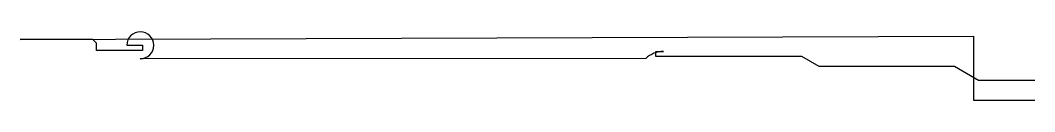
# Model space of a CAD drawing. Header units: millimetres. Extents: x -156 to 10, y 159 to 170.
import ezdxf

# ---------------------------------------------------------------- set-up
doc = ezdxf.new("R2010")
doc.units = ezdxf.units.MM

msp = doc.modelspace()

# ---------------------------------------------------------------- linework, layer by layer
at = {"color": 1}
msp.add_line((-156, 169.25), (0, 169.75), dxfattribs=at)
at = {"color": 0}
for p, q in [((0, 169.75), (0, 165.31)), ((-144.15, 169.25), (-156, 169.25)), ((-143.55, 168.61), (-144.15, 169.25)), ((-143.55, 167.44), (-143.55, 168.61)), ((-138.56, 168.31), (-136, 168.31)), ((-136, 168.31), (-136, 167.44)), ((-136, 167.44), (-143.55, 167.44)), ((-53.65, 166.11), (-136.36, 166.09)), ((-52, 166.44), (-52, 167.28)), ((-52, 167.28), (-50.75, 167.28)), ((-28.1, 166.44), (-52, 166.44)), ((-25.27, 164.8), (-28.1, 166.44)), ((-3.15, 164.8), (-25.27, 164.8)), ((0.8, 162.51), (-3.15, 164.8)), ((0, 165.31), (0, 159.31)), ((2, 162.51), (0.8, 162.51)), ((10, 162.51), (2, 162.51)), ((0, 159.31), (10, 159.31))]:
    msp.add_line(p, q, dxfattribs=at)
at = {"color": 2}
for centre, radius, start, end in [((-136.36, 168.29), 2.2, 270.0037, 179.3489), ((-50.71, 162.98), 4.3, 90.5423, 133.1661)]:
    msp.add_arc(centre, radius, start, end, dxfattribs=at)

doc.saveas('drawing.dxf')
